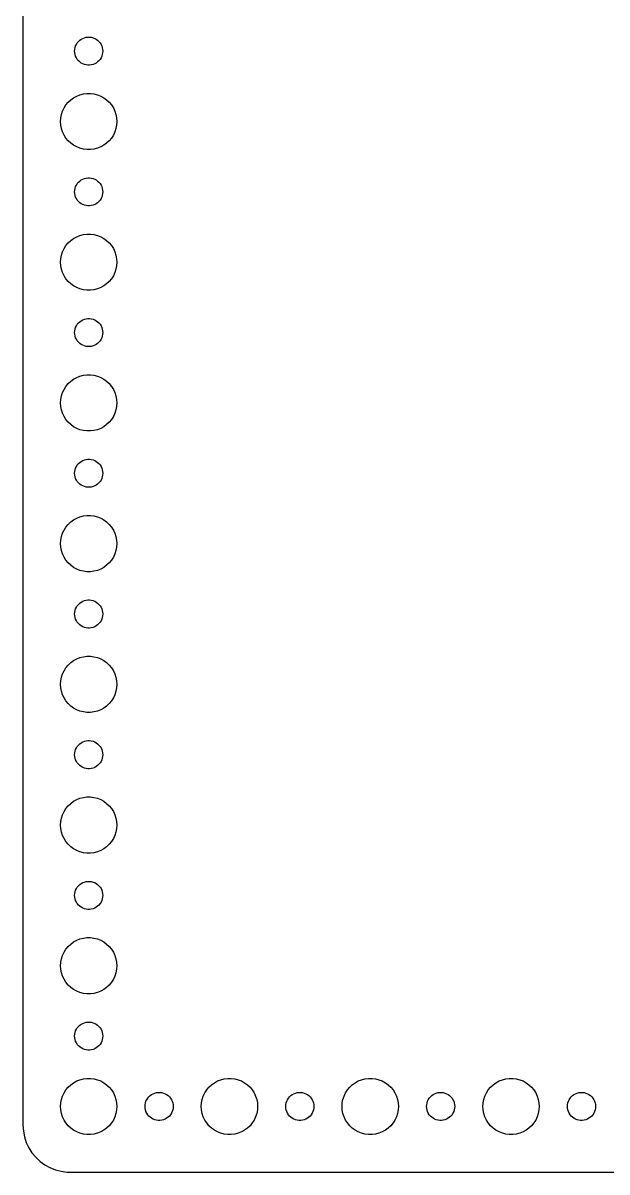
# Model space of a CAD drawing. Header units: metres. Extents: x -127 to 127, y -127 to 127.
# Drawn here: x -127 to -64.8, y -127 to -4.5 of the extents above; entities that cross this region are included whole.
import ezdxf

# ---------------------------------------------------------------- set-up
doc = ezdxf.new("R2010")
doc.units = ezdxf.units.M

msp = doc.modelspace()

# ---------------------------------------------------------------- linework, layer by layer
for p, q in [((-127, 122), (-127, -122)), ((-120.639, -6.14275), (-120.464, -6.07341)), ((-120.464, -6.07341), (-120.281, -6.02657)), ((-120.281, -6.02657), (-120.094, -6.00294)), ((-120.094, -6.00294), (-119.906, -6.00294)), ((-119.906, -6.00294), (-119.719, -6.02657)), ((-119.719, -6.02657), (-119.536, -6.07341)), ((-119.536, -6.07341), (-119.361, -6.14275)), ((-121.5, -7.5), (-121.488, -7.312)), ((-121.488, -7.312), (-121.453, -7.12695)), ((-121.453, -7.12695), (-121.395, -6.9478)), ((-121.395, -6.9478), (-121.314, -6.77736)), ((-121.314, -6.77736), (-121.214, -6.61832)), ((-121.214, -6.61832), (-121.093, -6.47318)), ((-121.093, -6.47318), (-120.956, -6.34422)), ((-120.956, -6.34422), (-120.804, -6.23351)), ((-120.804, -6.23351), (-120.639, -6.14275)), ((-119.361, -6.14275), (-119.196, -6.23351)), ((-119.196, -6.23351), (-119.044, -6.34422)), ((-119.044, -6.34422), (-118.907, -6.47318)), ((-118.907, -6.47318), (-118.786, -6.61832)), ((-118.786, -6.61832), (-118.686, -6.77736)), ((-118.686, -6.77736), (-118.605, -6.9478)), ((-118.605, -6.9478), (-118.547, -7.12695)), ((-118.547, -7.12695), (-118.512, -7.312)), ((-118.512, -7.312), (-118.5, -7.5)), ((-121.488, -7.68799), (-121.5, -7.5)), ((-121.453, -7.87303), (-121.488, -7.68799)), ((-121.395, -8.05219), (-121.453, -7.87303)), ((-121.314, -8.22263), (-121.395, -8.05219)), ((-121.214, -8.38167), (-121.314, -8.22263)), ((-121.093, -8.52681), (-121.214, -8.38167)), ((-120.956, -8.65576), (-121.093, -8.52681)), ((-118.907, -8.52681), (-119.044, -8.65576)), ((-118.786, -8.38167), (-118.907, -8.52681)), ((-118.686, -8.22263), (-118.786, -8.38167)), ((-118.605, -8.05219), (-118.686, -8.22263)), ((-118.547, -7.87303), (-118.605, -8.05219)), ((-118.512, -7.68799), (-118.547, -7.87303)), ((-118.5, -7.5), (-118.512, -7.68799)), ((-120.804, -8.76648), (-120.956, -8.65576)), ((-120.639, -8.85724), (-120.804, -8.76648)), ((-120.464, -8.92657), (-120.639, -8.85724)), ((-120.281, -8.97342), (-120.464, -8.92657)), ((-120.094, -8.99704), (-120.281, -8.97342)), ((-119.906, -8.99704), (-120.094, -8.99704)), ((-119.719, -8.97342), (-119.906, -8.99704)), ((-119.536, -8.92657), (-119.719, -8.97342)), ((-119.361, -8.85724), (-119.536, -8.92657)), ((-119.196, -8.76648), (-119.361, -8.85724)), ((-119.044, -8.65576), (-119.196, -8.76648)), ((-121.277, -12.2855), (-120.927, -12.1468)), ((-120.927, -12.1468), (-120.562, -12.0531)), ((-120.562, -12.0531), (-120.188, -12.0059)), ((-120.188, -12.0059), (-119.812, -12.0059)), ((-119.812, -12.0059), (-119.438, -12.0531)), ((-119.438, -12.0531), (-119.073, -12.1468)), ((-119.073, -12.1468), (-118.723, -12.2855)), ((-122.629, -13.5547), (-122.427, -13.2366)), ((-122.427, -13.2366), (-122.187, -12.9464)), ((-122.187, -12.9464), (-121.912, -12.6884)), ((-121.912, -12.6884), (-121.607, -12.467)), ((-121.607, -12.467), (-121.277, -12.2855)), ((-118.723, -12.2855), (-118.393, -12.467)), ((-118.393, -12.467), (-118.088, -12.6884)), ((-118.088, -12.6884), (-117.813, -12.9464)), ((-117.813, -12.9464), (-117.573, -13.2366)), ((-117.573, -13.2366), (-117.371, -13.5547)), ((-123, -15), (-122.976, -14.624)), ((-122.976, -14.624), (-122.906, -14.2539)), ((-122.906, -14.2539), (-122.789, -13.8956)), ((-122.789, -13.8956), (-122.629, -13.5547)), ((-117.371, -13.5547), (-117.211, -13.8956)), ((-117.211, -13.8956), (-117.094, -14.2539)), ((-117.094, -14.2539), (-117.024, -14.624)), ((-117.024, -14.624), (-117, -15)), ((-122.976, -15.376), (-123, -15)), ((-122.906, -15.7461), (-122.976, -15.376)), ((-122.789, -16.1044), (-122.906, -15.7461)), ((-117.094, -15.7461), (-117.211, -16.1044)), ((-117.024, -15.376), (-117.094, -15.7461)), ((-117, -15), (-117.024, -15.376)), ((-122.629, -16.4453), (-122.789, -16.1044)), ((-122.427, -16.7634), (-122.629, -16.4453)), ((-122.187, -17.0536), (-122.427, -16.7634)), ((-121.912, -17.3115), (-122.187, -17.0536)), ((-117.813, -17.0536), (-118.088, -17.3115)), ((-117.573, -16.7634), (-117.813, -17.0536)), ((-117.371, -16.4453), (-117.573, -16.7634)), ((-117.211, -16.1044), (-117.371, -16.4453)), ((-121.607, -17.533), (-121.912, -17.3115)), ((-121.277, -17.7145), (-121.607, -17.533)), ((-120.927, -17.8532), (-121.277, -17.7145)), ((-120.562, -17.9469), (-120.927, -17.8532)), ((-120.188, -17.9941), (-120.562, -17.9469)), ((-119.812, -17.9941), (-120.188, -17.9941)), ((-119.438, -17.9469), (-119.812, -17.9941)), ((-119.073, -17.8532), (-119.438, -17.9469)), ((-118.723, -17.7145), (-119.073, -17.8532)), ((-118.393, -17.533), (-118.723, -17.7145)), ((-118.088, -17.3115), (-118.393, -17.533)), ((-121.453, -22.127), (-121.395, -21.9478)), ((-121.395, -21.9478), (-121.314, -21.7774)), ((-121.314, -21.7774), (-121.214, -21.6183)), ((-121.214, -21.6183), (-121.093, -21.4732)), ((-121.093, -21.4732), (-120.956, -21.3442)), ((-120.956, -21.3442), (-120.804, -21.2335)), ((-120.804, -21.2335), (-120.639, -21.1427)), ((-120.639, -21.1427), (-120.464, -21.0734)), ((-120.464, -21.0734), (-120.281, -21.0266)), ((-120.281, -21.0266), (-120.094, -21.003)), ((-120.094, -21.003), (-119.906, -21.003)), ((-119.906, -21.003), (-119.719, -21.0266)), ((-119.719, -21.0266), (-119.536, -21.0734)), ((-119.536, -21.0734), (-119.361, -21.1427)), ((-119.361, -21.1427), (-119.196, -21.2335)), ((-119.196, -21.2335), (-119.044, -21.3442)), ((-119.044, -21.3442), (-118.907, -21.4732)), ((-118.907, -21.4732), (-118.786, -21.6183)), ((-118.786, -21.6183), (-118.686, -21.7774)), ((-118.686, -21.7774), (-118.605, -21.9478)), ((-118.605, -21.9478), (-118.547, -22.127)), ((-121.5, -22.5), (-121.488, -22.312)), ((-121.488, -22.688), (-121.5, -22.5)), ((-121.488, -22.312), (-121.453, -22.127)), ((-121.453, -22.873), (-121.488, -22.688)), ((-121.395, -23.0522), (-121.453, -22.873)), ((-121.314, -23.2226), (-121.395, -23.0522)), ((-121.214, -23.3817), (-121.314, -23.2226)), ((-118.686, -23.2226), (-118.786, -23.3817)), ((-118.605, -23.0522), (-118.686, -23.2226)), ((-118.547, -22.873), (-118.605, -23.0522)), ((-118.547, -22.127), (-118.512, -22.312)), ((-118.512, -22.688), (-118.547, -22.873)), ((-118.512, -22.312), (-118.5, -22.5)), ((-118.5, -22.5), (-118.512, -22.688)), ((-121.093, -23.5268), (-121.214, -23.3817)), ((-120.956, -23.6558), (-121.093, -23.5268)), ((-120.804, -23.7665), (-120.956, -23.6558)), ((-120.639, -23.8572), (-120.804, -23.7665)), ((-120.464, -23.9266), (-120.639, -23.8572)), ((-120.281, -23.9734), (-120.464, -23.9266)), ((-120.094, -23.997), (-120.281, -23.9734)), ((-119.906, -23.997), (-120.094, -23.997)), ((-119.719, -23.9734), (-119.906, -23.997)), ((-119.536, -23.9266), (-119.719, -23.9734)), ((-119.361, -23.8572), (-119.536, -23.9266)), ((-119.196, -23.7665), (-119.361, -23.8572)), ((-119.044, -23.6558), (-119.196, -23.7665)), ((-118.907, -23.5268), (-119.044, -23.6558)), ((-118.786, -23.3817), (-118.907, -23.5268)), ((-122.427, -28.2366), (-122.187, -27.9464)), ((-122.187, -27.9464), (-121.912, -27.6884)), ((-121.912, -27.6884), (-121.607, -27.467)), ((-121.607, -27.467), (-121.277, -27.2855)), ((-121.277, -27.2855), (-120.927, -27.1468)), ((-120.927, -27.1468), (-120.562, -27.0531)), ((-120.562, -27.0531), (-120.188, -27.0059)), ((-120.188, -27.0059), (-119.812, -27.0059)), ((-119.812, -27.0059), (-119.438, -27.0531)), ((-119.438, -27.0531), (-119.073, -27.1468)), ((-119.073, -27.1468), (-118.723, -27.2855)), ((-118.723, -27.2855), (-118.393, -27.467)), ((-118.393, -27.467), (-118.088, -27.6884)), ((-118.088, -27.6884), (-117.813, -27.9464)), ((-117.813, -27.9464), (-117.573, -28.2366)), ((-122.976, -29.624), (-122.906, -29.2539)), ((-122.906, -29.2539), (-122.789, -28.8956)), ((-122.789, -28.8956), (-122.629, -28.5547)), ((-122.629, -28.5547), (-122.427, -28.2366)), ((-117.573, -28.2366), (-117.371, -28.5547)), ((-117.371, -28.5547), (-117.211, -28.8956)), ((-117.211, -28.8956), (-117.094, -29.2539)), ((-117.094, -29.2539), (-117.024, -29.624)), ((-123, -30), (-122.976, -29.624)), ((-122.976, -30.376), (-123, -30)), ((-122.906, -30.7461), (-122.976, -30.376)), ((-117.024, -30.376), (-117.094, -30.7461)), ((-117.024, -29.624), (-117, -30)), ((-117, -30), (-117.024, -30.376)), ((-122.789, -31.1044), (-122.906, -30.7461)), ((-122.629, -31.4453), (-122.789, -31.1044)), ((-122.427, -31.7634), (-122.629, -31.4453)), ((-122.187, -32.0536), (-122.427, -31.7634)), ((-117.573, -31.7634), (-117.813, -32.0536)), ((-117.371, -31.4453), (-117.573, -31.7634)), ((-117.211, -31.1044), (-117.371, -31.4453)), ((-117.094, -30.7461), (-117.211, -31.1044)), ((-121.912, -32.3115), (-122.187, -32.0536)), ((-121.607, -32.533), (-121.912, -32.3115)), ((-121.277, -32.7145), (-121.607, -32.533)), ((-120.927, -32.8532), (-121.277, -32.7145)), ((-120.562, -32.9469), (-120.927, -32.8532)), ((-120.188, -32.9941), (-120.562, -32.9469)), ((-119.812, -32.9941), (-120.188, -32.9941)), ((-119.438, -32.9469), (-119.812, -32.9941)), ((-119.073, -32.8532), (-119.438, -32.9469)), ((-118.723, -32.7145), (-119.073, -32.8532)), ((-118.393, -32.533), (-118.723, -32.7145)), ((-118.088, -32.3115), (-118.393, -32.533)), ((-117.813, -32.0536), (-118.088, -32.3115)), ((-121.314, -36.7774), (-121.214, -36.6183)), ((-121.214, -36.6183), (-121.093, -36.4732)), ((-121.093, -36.4732), (-120.956, -36.3442)), ((-120.956, -36.3442), (-120.804, -36.2335)), ((-120.804, -36.2335), (-120.639, -36.1428)), ((-120.639, -36.1428), (-120.464, -36.0734)), ((-120.464, -36.0734), (-120.281, -36.0266)), ((-120.281, -36.0266), (-120.094, -36.003)), ((-120.094, -36.003), (-119.906, -36.003)), ((-119.906, -36.003), (-119.719, -36.0266)), ((-119.719, -36.0266), (-119.536, -36.0734)), ((-119.536, -36.0734), (-119.361, -36.1428)), ((-119.361, -36.1428), (-119.196, -36.2335)), ((-119.196, -36.2335), (-119.044, -36.3442)), ((-119.044, -36.3442), (-118.907, -36.4732)), ((-118.907, -36.4732), (-118.786, -36.6183)), ((-118.786, -36.6183), (-118.686, -36.7774)), ((-121.5, -37.5), (-121.488, -37.312)), ((-121.488, -37.688), (-121.5, -37.5)), ((-121.488, -37.312), (-121.453, -37.127)), ((-121.453, -37.873), (-121.488, -37.688)), ((-121.453, -37.127), (-121.395, -36.9478)), ((-121.395, -38.0522), (-121.453, -37.873)), ((-121.395, -36.9478), (-121.314, -36.7774)), ((-118.686, -36.7774), (-118.605, -36.9478)), ((-118.605, -36.9478), (-118.547, -37.127)), ((-118.547, -37.873), (-118.605, -38.0522)), ((-118.547, -37.127), (-118.512, -37.312)), ((-118.512, -37.688), (-118.547, -37.873)), ((-118.512, -37.312), (-118.5, -37.5)), ((-118.5, -37.5), (-118.512, -37.688)), ((-121.314, -38.2226), (-121.395, -38.0522)), ((-121.214, -38.3817), (-121.314, -38.2226)), ((-121.093, -38.5268), (-121.214, -38.3817)), ((-120.956, -38.6558), (-121.093, -38.5268)), ((-120.804, -38.7665), (-120.956, -38.6558)), ((-120.639, -38.8572), (-120.804, -38.7665)), ((-120.464, -38.9266), (-120.639, -38.8572)), ((-120.281, -38.9734), (-120.464, -38.9266)), ((-120.094, -38.997), (-120.281, -38.9734)), ((-119.906, -38.997), (-120.094, -38.997)), ((-119.719, -38.9734), (-119.906, -38.997)), ((-119.536, -38.9266), (-119.719, -38.9734)), ((-119.361, -38.8572), (-119.536, -38.9266)), ((-119.196, -38.7665), (-119.361, -38.8572)), ((-119.044, -38.6558), (-119.196, -38.7665)), ((-118.907, -38.5268), (-119.044, -38.6558)), ((-118.786, -38.3817), (-118.907, -38.5268)), ((-118.686, -38.2226), (-118.786, -38.3817)), ((-118.605, -38.0522), (-118.686, -38.2226)), ((-122.187, -42.9464), (-121.912, -42.6885)), ((-121.912, -42.6885), (-121.607, -42.467)), ((-121.607, -42.467), (-121.277, -42.2855)), ((-121.277, -42.2855), (-120.927, -42.1468)), ((-120.927, -42.1468), (-120.562, -42.0531)), ((-120.562, -42.0531), (-120.188, -42.0059)), ((-120.188, -42.0059), (-119.812, -42.0059)), ((-119.812, -42.0059), (-119.438, -42.0531)), ((-119.438, -42.0531), (-119.073, -42.1468)), ((-119.073, -42.1468), (-118.723, -42.2855)), ((-118.723, -42.2855), (-118.393, -42.467)), ((-118.393, -42.467), (-118.088, -42.6885)), ((-118.088, -42.6885), (-117.813, -42.9464)), ((-122.906, -44.2539), (-122.789, -43.8956)), ((-122.789, -43.8956), (-122.629, -43.5547)), ((-122.629, -43.5547), (-122.427, -43.2366)), ((-122.427, -43.2366), (-122.187, -42.9464)), ((-117.813, -42.9464), (-117.573, -43.2366)), ((-117.573, -43.2366), (-117.371, -43.5547)), ((-117.371, -43.5547), (-117.211, -43.8956)), ((-117.211, -43.8956), (-117.094, -44.2539)), ((-123, -45), (-122.976, -44.624)), ((-122.976, -45.376), (-123, -45)), ((-122.976, -44.624), (-122.906, -44.2539)), ((-117.094, -44.2539), (-117.024, -44.624)), ((-117.024, -44.624), (-117, -45)), ((-117, -45), (-117.024, -45.376)), ((-122.906, -45.7461), (-122.976, -45.376)), ((-122.789, -46.1044), (-122.906, -45.7461)), ((-122.629, -46.4453), (-122.789, -46.1044)), ((-122.427, -46.7634), (-122.629, -46.4453)), ((-117.371, -46.4453), (-117.573, -46.7634)), ((-117.211, -46.1044), (-117.371, -46.4453)), ((-117.094, -45.7461), (-117.211, -46.1044)), ((-117.024, -45.376), (-117.094, -45.7461)), ((-122.187, -47.0536), (-122.427, -46.7634)), ((-121.912, -47.3115), (-122.187, -47.0536)), ((-121.607, -47.533), (-121.912, -47.3115)), ((-121.277, -47.7145), (-121.607, -47.533)), ((-120.927, -47.8532), (-121.277, -47.7145)), ((-118.723, -47.7145), (-119.073, -47.8532)), ((-118.393, -47.533), (-118.723, -47.7145)), ((-118.088, -47.3115), (-118.393, -47.533)), ((-117.813, -47.0536), (-118.088, -47.3115)), ((-117.573, -46.7634), (-117.813, -47.0536)), ((-120.562, -47.9469), (-120.927, -47.8532)), ((-120.188, -47.9941), (-120.562, -47.9469)), ((-119.812, -47.9941), (-120.188, -47.9941)), ((-119.438, -47.9469), (-119.812, -47.9941)), ((-119.073, -47.8532), (-119.438, -47.9469)), ((-121.093, -51.4732), (-120.956, -51.3442)), ((-120.956, -51.3442), (-120.804, -51.2335)), ((-120.804, -51.2335), (-120.639, -51.1428)), ((-120.639, -51.1428), (-120.464, -51.0734)), ((-120.464, -51.0734), (-120.281, -51.0266)), ((-120.281, -51.0266), (-120.094, -51.003)), ((-120.094, -51.003), (-119.906, -51.003)), ((-119.906, -51.003), (-119.719, -51.0266)), ((-119.719, -51.0266), (-119.536, -51.0734)), ((-119.536, -51.0734), (-119.361, -51.1428)), ((-119.361, -51.1428), (-119.196, -51.2335)), ((-119.196, -51.2335), (-119.044, -51.3442)), ((-119.044, -51.3442), (-118.907, -51.4732)), ((-121.5, -52.5), (-121.488, -52.312)), ((-121.488, -52.688), (-121.5, -52.5)), ((-121.488, -52.312), (-121.453, -52.127)), ((-121.453, -52.127), (-121.395, -51.9478)), ((-121.395, -51.9478), (-121.314, -51.7774)), ((-121.314, -51.7774), (-121.214, -51.6183)), ((-121.214, -51.6183), (-121.093, -51.4732)), ((-118.907, -51.4732), (-118.786, -51.6183)), ((-118.786, -51.6183), (-118.686, -51.7774)), ((-118.686, -51.7774), (-118.605, -51.9478)), ((-118.605, -51.9478), (-118.547, -52.127)), ((-118.547, -52.127), (-118.512, -52.312)), ((-118.512, -52.312), (-118.5, -52.5)), ((-118.5, -52.5), (-118.512, -52.688)), ((-121.453, -52.873), (-121.488, -52.688)), ((-121.395, -53.0522), (-121.453, -52.873)), ((-121.314, -53.2226), (-121.395, -53.0522)), ((-121.214, -53.3817), (-121.314, -53.2226)), ((-121.093, -53.5268), (-121.214, -53.3817)), ((-120.956, -53.6558), (-121.093, -53.5268)), ((-120.804, -53.7665), (-120.956, -53.6558)), ((-120.639, -53.8572), (-120.804, -53.7665)), ((-120.464, -53.9266), (-120.639, -53.8572)), ((-119.361, -53.8572), (-119.536, -53.9266)), ((-119.196, -53.7665), (-119.361, -53.8572)), ((-119.044, -53.6558), (-119.196, -53.7665)), ((-118.907, -53.5268), (-119.044, -53.6558)), ((-118.786, -53.3817), (-118.907, -53.5268)), ((-118.686, -53.2226), (-118.786, -53.3817)), ((-118.605, -53.0522), (-118.686, -53.2226)), ((-118.547, -52.873), (-118.605, -53.0522)), ((-118.512, -52.688), (-118.547, -52.873)), ((-120.281, -53.9734), (-120.464, -53.9266)), ((-120.094, -53.997), (-120.281, -53.9734)), ((-119.906, -53.997), (-120.094, -53.997)), ((-119.719, -53.9734), (-119.906, -53.997)), ((-119.536, -53.9266), (-119.719, -53.9734)), ((-121.912, -57.6885), (-121.607, -57.467)), ((-121.607, -57.467), (-121.277, -57.2855)), ((-121.277, -57.2855), (-120.927, -57.1468)), ((-120.927, -57.1468), (-120.562, -57.0531)), ((-120.562, -57.0531), (-120.188, -57.0059)), ((-120.188, -57.0059), (-119.812, -57.0059)), ((-119.812, -57.0059), (-119.438, -57.0531)), ((-119.438, -57.0531), (-119.073, -57.1468)), ((-119.073, -57.1468), (-118.723, -57.2855)), ((-118.723, -57.2855), (-118.393, -57.467)), ((-118.393, -57.467), (-118.088, -57.6885)), ((-122.789, -58.8956), (-122.629, -58.5547)), ((-122.629, -58.5547), (-122.427, -58.2366)), ((-122.427, -58.2366), (-122.187, -57.9464)), ((-122.187, -57.9464), (-121.912, -57.6885)), ((-118.088, -57.6885), (-117.813, -57.9464)), ((-117.813, -57.9464), (-117.573, -58.2366)), ((-117.573, -58.2366), (-117.371, -58.5547)), ((-117.371, -58.5547), (-117.211, -58.8956)), ((-123, -60), (-122.976, -59.624)), ((-122.976, -60.376), (-123, -60)), ((-122.976, -59.624), (-122.906, -59.2539)), ((-122.906, -59.2539), (-122.789, -58.8956)), ((-117.211, -58.8956), (-117.094, -59.2539)), ((-117.094, -59.2539), (-117.024, -59.624)), ((-117.024, -59.624), (-117, -60)), ((-117, -60), (-117.024, -60.376)), ((-122.906, -60.7461), (-122.976, -60.376)), ((-122.789, -61.1044), (-122.906, -60.7461)), ((-122.629, -61.4453), (-122.789, -61.1044)), ((-117.211, -61.1044), (-117.371, -61.4453)), ((-117.094, -60.7461), (-117.211, -61.1044)), ((-117.024, -60.376), (-117.094, -60.7461)), ((-122.427, -61.7634), (-122.629, -61.4453)), ((-122.187, -62.0536), (-122.427, -61.7634)), ((-121.912, -62.3115), (-122.187, -62.0536)), ((-121.607, -62.533), (-121.912, -62.3115)), ((-118.088, -62.3115), (-118.393, -62.533)), ((-117.813, -62.0536), (-118.088, -62.3115)), ((-117.573, -61.7634), (-117.813, -62.0536)), ((-117.371, -61.4453), (-117.573, -61.7634)), ((-121.277, -62.7145), (-121.607, -62.533)), ((-120.927, -62.8532), (-121.277, -62.7145)), ((-120.562, -62.9469), (-120.927, -62.8532)), ((-120.188, -62.9941), (-120.562, -62.9469)), ((-119.812, -62.9941), (-120.188, -62.9941)), ((-119.438, -62.9469), (-119.812, -62.9941)), ((-119.073, -62.8532), (-119.438, -62.9469)), ((-118.723, -62.7145), (-119.073, -62.8532)), ((-118.393, -62.533), (-118.723, -62.7145)), ((-120.804, -66.2335), (-120.639, -66.1428)), ((-120.639, -66.1428), (-120.464, -66.0734)), ((-120.464, -66.0734), (-120.281, -66.0266)), ((-120.281, -66.0266), (-120.094, -66.003)), ((-120.094, -66.003), (-119.906, -66.003)), ((-119.906, -66.003), (-119.719, -66.0266)), ((-119.719, -66.0266), (-119.536, -66.0734)), ((-119.536, -66.0734), (-119.361, -66.1428)), ((-119.361, -66.1428), (-119.196, -66.2335)), ((-121.5, -67.5), (-121.488, -67.312)), ((-121.488, -67.312), (-121.453, -67.127)), ((-121.453, -67.127), (-121.395, -66.9478)), ((-121.395, -66.9478), (-121.314, -66.7774)), ((-121.314, -66.7774), (-121.214, -66.6183)), ((-121.214, -66.6183), (-121.093, -66.4732)), ((-121.093, -66.4732), (-120.956, -66.3442)), ((-120.956, -66.3442), (-120.804, -66.2335)), ((-119.196, -66.2335), (-119.044, -66.3442)), ((-119.044, -66.3442), (-118.907, -66.4732)), ((-118.907, -66.4732), (-118.786, -66.6183)), ((-118.786, -66.6183), (-118.686, -66.7774)), ((-118.686, -66.7774), (-118.605, -66.9478)), ((-118.605, -66.9478), (-118.547, -67.127)), ((-118.547, -67.127), (-118.512, -67.312)), ((-118.512, -67.312), (-118.5, -67.5)), ((-121.488, -67.688), (-121.5, -67.5)), ((-121.453, -67.873), (-121.488, -67.688)), ((-121.395, -68.0522), (-121.453, -67.873)), ((-121.314, -68.2226), (-121.395, -68.0522)), ((-121.214, -68.3817), (-121.314, -68.2226)), ((-121.093, -68.5268), (-121.214, -68.3817)), ((-120.956, -68.6558), (-121.093, -68.5268)), ((-118.907, -68.5268), (-119.044, -68.6558)), ((-118.786, -68.3817), (-118.907, -68.5268)), ((-118.686, -68.2226), (-118.786, -68.3817)), ((-118.605, -68.0522), (-118.686, -68.2226)), ((-118.547, -67.873), (-118.605, -68.0522)), ((-118.512, -67.688), (-118.547, -67.873)), ((-118.5, -67.5), (-118.512, -67.688)), ((-120.804, -68.7665), (-120.956, -68.6558)), ((-120.639, -68.8572), (-120.804, -68.7665)), ((-120.464, -68.9266), (-120.639, -68.8572)), ((-120.281, -68.9734), (-120.464, -68.9266)), ((-120.094, -68.997), (-120.281, -68.9734)), ((-119.906, -68.997), (-120.094, -68.997)), ((-119.719, -68.9734), (-119.906, -68.997)), ((-119.536, -68.9266), (-119.719, -68.9734)), ((-119.361, -68.8572), (-119.536, -68.9266)), ((-119.196, -68.7665), (-119.361, -68.8572)), ((-119.044, -68.6558), (-119.196, -68.7665)), ((-121.277, -72.2855), (-120.927, -72.1468)), ((-120.927, -72.1468), (-120.562, -72.0531)), ((-120.562, -72.0531), (-120.188, -72.0059)), ((-120.188, -72.0059), (-119.812, -72.0059)), ((-119.812, -72.0059), (-119.438, -72.0531)), ((-119.438, -72.0531), (-119.073, -72.1468)), ((-119.073, -72.1468), (-118.723, -72.2855)), ((-122.629, -73.5547), (-122.427, -73.2366)), ((-122.427, -73.2366), (-122.187, -72.9464)), ((-122.187, -72.9464), (-121.912, -72.6885)), ((-121.912, -72.6885), (-121.607, -72.467)), ((-121.607, -72.467), (-121.277, -72.2855)), ((-118.723, -72.2855), (-118.393, -72.467)), ((-118.393, -72.467), (-118.088, -72.6885)), ((-118.088, -72.6885), (-117.813, -72.9464)), ((-117.813, -72.9464), (-117.573, -73.2366)), ((-117.573, -73.2366), (-117.371, -73.5547)), ((-123, -75), (-122.976, -74.624)), ((-122.976, -74.624), (-122.906, -74.2539)), ((-122.906, -74.2539), (-122.789, -73.8956)), ((-122.789, -73.8956), (-122.629, -73.5547)), ((-117.371, -73.5547), (-117.211, -73.8956)), ((-117.211, -73.8956), (-117.094, -74.2539)), ((-117.094, -74.2539), (-117.024, -74.624)), ((-117.024, -74.624), (-117, -75)), ((-122.976, -75.376), (-123, -75)), ((-122.906, -75.7461), (-122.976, -75.376)), ((-122.789, -76.1044), (-122.906, -75.7461)), ((-117.094, -75.7461), (-117.211, -76.1044)), ((-117.024, -75.376), (-117.094, -75.7461)), ((-117, -75), (-117.024, -75.376)), ((-122.629, -76.4453), (-122.789, -76.1044)), ((-122.427, -76.7634), (-122.629, -76.4453)), ((-122.187, -77.0536), (-122.427, -76.7634)), ((-121.912, -77.3115), (-122.187, -77.0536)), ((-117.813, -77.0536), (-118.088, -77.3115)), ((-117.573, -76.7634), (-117.813, -77.0536)), ((-117.371, -76.4453), (-117.573, -76.7634)), ((-117.211, -76.1044), (-117.371, -76.4453)), ((-121.607, -77.533), (-121.912, -77.3115)), ((-121.277, -77.7145), (-121.607, -77.533)), ((-120.927, -77.8532), (-121.277, -77.7145)), ((-120.562, -77.9469), (-120.927, -77.8532)), ((-120.188, -77.9941), (-120.562, -77.9469)), ((-119.812, -77.9941), (-120.188, -77.9941)), ((-119.438, -77.9469), (-119.812, -77.9941)), ((-119.073, -77.8532), (-119.438, -77.9469)), ((-118.723, -77.7145), (-119.073, -77.8532)), ((-118.393, -77.533), (-118.723, -77.7145)), ((-118.088, -77.3115), (-118.393, -77.533)), ((-121.453, -82.127), (-121.395, -81.9478)), ((-121.395, -81.9478), (-121.314, -81.7774)), ((-121.314, -81.7774), (-121.214, -81.6183)), ((-121.214, -81.6183), (-121.093, -81.4732)), ((-121.093, -81.4732), (-120.956, -81.3442)), ((-120.956, -81.3442), (-120.804, -81.2335)), ((-120.804, -81.2335), (-120.639, -81.1428)), ((-120.639, -81.1428), (-120.464, -81.0734)), ((-120.464, -81.0734), (-120.281, -81.0266)), ((-120.281, -81.0266), (-120.094, -81.003)), ((-120.094, -81.003), (-119.906, -81.003)), ((-119.906, -81.003), (-119.719, -81.0266)), ((-119.719, -81.0266), (-119.536, -81.0734)), ((-119.536, -81.0734), (-119.361, -81.1428)), ((-119.361, -81.1428), (-119.196, -81.2335)), ((-119.196, -81.2335), (-119.044, -81.3442)), ((-119.044, -81.3442), (-118.907, -81.4732)), ((-118.907, -81.4732), (-118.786, -81.6183)), ((-118.786, -81.6183), (-118.686, -81.7774)), ((-118.686, -81.7774), (-118.605, -81.9478)), ((-118.605, -81.9478), (-118.547, -82.127)), ((-121.5, -82.5), (-121.488, -82.312)), ((-121.488, -82.688), (-121.5, -82.5)), ((-121.488, -82.312), (-121.453, -82.127)), ((-121.453, -82.873), (-121.488, -82.688)), ((-121.395, -83.0522), (-121.453, -82.873)), ((-121.314, -83.2226), (-121.395, -83.0522)), ((-121.214, -83.3817), (-121.314, -83.2226)), ((-118.686, -83.2226), (-118.786, -83.3817)), ((-118.605, -83.0522), (-118.686, -83.2226)), ((-118.547, -82.873), (-118.605, -83.0522)), ((-118.547, -82.127), (-118.512, -82.312)), ((-118.512, -82.688), (-118.547, -82.873)), ((-118.512, -82.312), (-118.5, -82.5)), ((-118.5, -82.5), (-118.512, -82.688)), ((-121.093, -83.5268), (-121.214, -83.3817)), ((-120.956, -83.6558), (-121.093, -83.5268)), ((-120.804, -83.7665), (-120.956, -83.6558)), ((-120.639, -83.8572), (-120.804, -83.7665)), ((-120.464, -83.9266), (-120.639, -83.8572)), ((-120.281, -83.9734), (-120.464, -83.9266)), ((-120.094, -83.997), (-120.281, -83.9734)), ((-119.906, -83.997), (-120.094, -83.997)), ((-119.719, -83.9734), (-119.906, -83.997)), ((-119.536, -83.9266), (-119.719, -83.9734)), ((-119.361, -83.8572), (-119.536, -83.9266)), ((-119.196, -83.7665), (-119.361, -83.8572)), ((-119.044, -83.6558), (-119.196, -83.7665)), ((-118.907, -83.5268), (-119.044, -83.6558)), ((-118.786, -83.3817), (-118.907, -83.5268)), ((-122.427, -88.2366), (-122.187, -87.9464)), ((-122.187, -87.9464), (-121.912, -87.6885)), ((-121.912, -87.6885), (-121.607, -87.467)), ((-121.607, -87.467), (-121.277, -87.2855)), ((-121.277, -87.2855), (-120.927, -87.1468)), ((-120.927, -87.1468), (-120.562, -87.0531)), ((-120.562, -87.0531), (-120.188, -87.0059)), ((-120.188, -87.0059), (-119.812, -87.0059)), ((-119.812, -87.0059), (-119.438, -87.0531)), ((-119.438, -87.0531), (-119.073, -87.1468)), ((-119.073, -87.1468), (-118.723, -87.2855)), ((-118.723, -87.2855), (-118.393, -87.467)), ((-118.393, -87.467), (-118.088, -87.6885)), ((-118.088, -87.6885), (-117.813, -87.9464)), ((-117.813, -87.9464), (-117.573, -88.2366)), ((-122.976, -89.624), (-122.906, -89.2539)), ((-122.906, -89.2539), (-122.789, -88.8956)), ((-122.789, -88.8956), (-122.629, -88.5547)), ((-122.629, -88.5547), (-122.427, -88.2366)), ((-117.573, -88.2366), (-117.371, -88.5547)), ((-117.371, -88.5547), (-117.211, -88.8956)), ((-117.211, -88.8956), (-117.094, -89.2539)), ((-117.094, -89.2539), (-117.024, -89.624)), ((-123, -90), (-122.976, -89.624)), ((-122.976, -90.376), (-123, -90)), ((-122.906, -90.7461), (-122.976, -90.376)), ((-117.024, -90.376), (-117.094, -90.7461)), ((-117.024, -89.624), (-117, -90)), ((-117, -90), (-117.024, -90.376)), ((-122.789, -91.1044), (-122.906, -90.7461)), ((-122.629, -91.4453), (-122.789, -91.1044)), ((-122.427, -91.7634), (-122.629, -91.4453)), ((-122.187, -92.0536), (-122.427, -91.7634)), ((-117.573, -91.7634), (-117.813, -92.0536)), ((-117.371, -91.4453), (-117.573, -91.7634)), ((-117.211, -91.1044), (-117.371, -91.4453)), ((-117.094, -90.7461), (-117.211, -91.1044)), ((-121.912, -92.3115), (-122.187, -92.0536)), ((-121.607, -92.533), (-121.912, -92.3115)), ((-121.277, -92.7145), (-121.607, -92.533)), ((-120.927, -92.8532), (-121.277, -92.7145)), ((-120.562, -92.9469), (-120.927, -92.8532)), ((-120.188, -92.9941), (-120.562, -92.9469)), ((-119.812, -92.9941), (-120.188, -92.9941)), ((-119.438, -92.9469), (-119.812, -92.9941)), ((-119.073, -92.8532), (-119.438, -92.9469)), ((-118.723, -92.7145), (-119.073, -92.8532)), ((-118.393, -92.533), (-118.723, -92.7145)), ((-118.088, -92.3115), (-118.393, -92.533)), ((-117.813, -92.0536), (-118.088, -92.3115)), ((-121.314, -96.7774), (-121.214, -96.6183)), ((-121.214, -96.6183), (-121.093, -96.4732)), ((-121.093, -96.4732), (-120.956, -96.3442)), ((-120.956, -96.3442), (-120.804, -96.2335)), ((-120.804, -96.2335), (-120.639, -96.1428)), ((-120.639, -96.1428), (-120.464, -96.0734)), ((-120.464, -96.0734), (-120.281, -96.0266)), ((-120.281, -96.0266), (-120.094, -96.003)), ((-120.094, -96.003), (-119.906, -96.003)), ((-119.906, -96.003), (-119.719, -96.0266)), ((-119.719, -96.0266), (-119.536, -96.0734)), ((-119.536, -96.0734), (-119.361, -96.1428)), ((-119.361, -96.1428), (-119.196, -96.2335)), ((-119.196, -96.2335), (-119.044, -96.3442)), ((-119.044, -96.3442), (-118.907, -96.4732)), ((-118.907, -96.4732), (-118.786, -96.6183)), ((-118.786, -96.6183), (-118.686, -96.7774)), ((-121.5, -97.5), (-121.488, -97.312)), ((-121.488, -97.688), (-121.5, -97.5)), ((-121.488, -97.312), (-121.453, -97.127)), ((-121.453, -97.873), (-121.488, -97.688)), ((-121.453, -97.127), (-121.395, -96.9478)), ((-121.395, -98.0522), (-121.453, -97.873)), ((-121.395, -96.9478), (-121.314, -96.7774)), ((-118.686, -96.7774), (-118.605, -96.9478)), ((-118.605, -96.9478), (-118.547, -97.127)), ((-118.547, -97.873), (-118.605, -98.0522)), ((-118.547, -97.127), (-118.512, -97.312)), ((-118.512, -97.688), (-118.547, -97.873)), ((-118.512, -97.312), (-118.5, -97.5)), ((-118.5, -97.5), (-118.512, -97.688)), ((-121.314, -98.2226), (-121.395, -98.0522)), ((-121.214, -98.3817), (-121.314, -98.2226)), ((-121.093, -98.5268), (-121.214, -98.3817)), ((-120.956, -98.6558), (-121.093, -98.5268)), ((-120.804, -98.7665), (-120.956, -98.6558)), ((-120.639, -98.8572), (-120.804, -98.7665)), ((-120.464, -98.9266), (-120.639, -98.8572)), ((-120.281, -98.9734), (-120.464, -98.9266)), ((-120.094, -98.997), (-120.281, -98.9734)), ((-119.906, -98.997), (-120.094, -98.997)), ((-119.719, -98.9734), (-119.906, -98.997)), ((-119.536, -98.9266), (-119.719, -98.9734)), ((-119.361, -98.8572), (-119.536, -98.9266)), ((-119.196, -98.7665), (-119.361, -98.8572)), ((-119.044, -98.6558), (-119.196, -98.7665)), ((-118.907, -98.5268), (-119.044, -98.6558)), ((-118.786, -98.3817), (-118.907, -98.5268)), ((-118.686, -98.2226), (-118.786, -98.3817)), ((-118.605, -98.0522), (-118.686, -98.2226)), ((-122.187, -102.946), (-121.912, -102.688)), ((-121.912, -102.688), (-121.607, -102.467)), ((-121.607, -102.467), (-121.277, -102.286)), ((-121.277, -102.286), (-120.927, -102.147)), ((-120.927, -102.147), (-120.562, -102.053)), ((-120.562, -102.053), (-120.188, -102.006)), ((-120.188, -102.006), (-119.812, -102.006)), ((-119.812, -102.006), (-119.438, -102.053)), ((-119.438, -102.053), (-119.073, -102.147)), ((-119.073, -102.147), (-118.723, -102.286)), ((-118.723, -102.286), (-118.393, -102.467)), ((-118.393, -102.467), (-118.088, -102.688)), ((-118.088, -102.688), (-117.813, -102.946)), ((-122.906, -104.254), (-122.789, -103.896)), ((-122.789, -103.896), (-122.629, -103.555)), ((-122.629, -103.555), (-122.427, -103.237)), ((-122.427, -103.237), (-122.187, -102.946)), ((-117.813, -102.946), (-117.573, -103.237)), ((-117.573, -103.237), (-117.371, -103.555)), ((-117.371, -103.555), (-117.211, -103.896)), ((-117.211, -103.896), (-117.094, -104.254)), ((-123, -105), (-122.976, -104.624)), ((-122.976, -105.376), (-123, -105)), ((-122.976, -104.624), (-122.906, -104.254)), ((-117.094, -104.254), (-117.024, -104.624)), ((-117.024, -104.624), (-117, -105)), ((-117, -105), (-117.024, -105.376)), ((-122.906, -105.746), (-122.976, -105.376)), ((-122.789, -106.104), (-122.906, -105.746)), ((-122.629, -106.445), (-122.789, -106.104)), ((-122.427, -106.763), (-122.629, -106.445)), ((-117.371, -106.445), (-117.573, -106.763)), ((-117.211, -106.104), (-117.371, -106.445)), ((-117.094, -105.746), (-117.211, -106.104)), ((-117.024, -105.376), (-117.094, -105.746)), ((-122.187, -107.054), (-122.427, -106.763)), ((-121.912, -107.312), (-122.187, -107.054)), ((-121.607, -107.533), (-121.912, -107.312)), ((-121.277, -107.714), (-121.607, -107.533)), ((-120.927, -107.853), (-121.277, -107.714)), ((-118.723, -107.714), (-119.073, -107.853)), ((-118.393, -107.533), (-118.723, -107.714)), ((-118.088, -107.312), (-118.393, -107.533)), ((-117.813, -107.054), (-118.088, -107.312)), ((-117.573, -106.763), (-117.813, -107.054)), ((-120.562, -107.947), (-120.927, -107.853)), ((-120.188, -107.994), (-120.562, -107.947)), ((-119.812, -107.994), (-120.188, -107.994)), ((-119.438, -107.947), (-119.812, -107.994)), ((-119.073, -107.853), (-119.438, -107.947)), ((-121.093, -111.473), (-120.956, -111.344)), ((-120.956, -111.344), (-120.804, -111.234)), ((-120.804, -111.234), (-120.639, -111.143)), ((-120.639, -111.143), (-120.464, -111.073)), ((-120.464, -111.073), (-120.281, -111.027)), ((-120.281, -111.027), (-120.094, -111.003)), ((-120.094, -111.003), (-119.906, -111.003)), ((-119.906, -111.003), (-119.719, -111.027)), ((-119.719, -111.027), (-119.536, -111.073)), ((-119.536, -111.073), (-119.361, -111.143)), ((-119.361, -111.143), (-119.196, -111.234)), ((-119.196, -111.234), (-119.044, -111.344)), ((-119.044, -111.344), (-118.907, -111.473)), ((-121.5, -112.5), (-121.488, -112.312)), ((-121.488, -112.688), (-121.5, -112.5)), ((-121.488, -112.312), (-121.453, -112.127)), ((-121.453, -112.873), (-121.488, -112.688)), ((-121.453, -112.127), (-121.395, -111.948)), ((-121.395, -111.948), (-121.314, -111.777)), ((-121.314, -111.777), (-121.214, -111.618)), ((-121.214, -111.618), (-121.093, -111.473)), ((-118.907, -111.473), (-118.786, -111.618)), ((-118.786, -111.618), (-118.686, -111.777)), ((-118.686, -111.777), (-118.605, -111.948)), ((-118.605, -111.948), (-118.547, -112.127)), ((-118.547, -112.127), (-118.512, -112.312)), ((-118.512, -112.688), (-118.547, -112.873)), ((-118.512, -112.312), (-118.5, -112.5)), ((-118.5, -112.5), (-118.512, -112.688)), ((-121.395, -113.052), (-121.453, -112.873)), ((-121.314, -113.223), (-121.395, -113.052)), ((-121.214, -113.382), (-121.314, -113.223)), ((-121.093, -113.527), (-121.214, -113.382)), ((-120.956, -113.656), (-121.093, -113.527)), ((-120.804, -113.766), (-120.956, -113.656)), ((-120.639, -113.857), (-120.804, -113.766)), ((-120.464, -113.927), (-120.639, -113.857)), ((-119.361, -113.857), (-119.536, -113.927)), ((-119.196, -113.766), (-119.361, -113.857)), ((-119.044, -113.656), (-119.196, -113.766)), ((-118.907, -113.527), (-119.044, -113.656)), ((-118.786, -113.382), (-118.907, -113.527)), ((-118.686, -113.223), (-118.786, -113.382)), ((-118.605, -113.052), (-118.686, -113.223)), ((-118.547, -112.873), (-118.605, -113.052)), ((-120.281, -113.973), (-120.464, -113.927)), ((-120.094, -113.997), (-120.281, -113.973)), ((-119.906, -113.997), (-120.094, -113.997)), ((-119.719, -113.973), (-119.906, -113.997)), ((-119.536, -113.927), (-119.719, -113.973)), ((-121.912, -117.688), (-121.607, -117.467)), ((-121.607, -117.467), (-121.277, -117.286)), ((-121.277, -117.286), (-120.927, -117.147)), ((-120.927, -117.147), (-120.562, -117.053)), ((-120.562, -117.053), (-120.188, -117.006)), ((-120.188, -117.006), (-119.812, -117.006)), ((-119.812, -117.006), (-119.438, -117.053)), ((-119.438, -117.053), (-119.073, -117.147)), ((-119.073, -117.147), (-118.723, -117.286)), ((-118.723, -117.286), (-118.393, -117.467)), ((-118.393, -117.467), (-118.088, -117.688)), ((-106.912, -117.688), (-106.607, -117.467)), ((-106.607, -117.467), (-106.277, -117.286)), ((-106.277, -117.286), (-105.927, -117.147)), ((-105.927, -117.147), (-105.562, -117.053)), ((-105.562, -117.053), (-105.188, -117.006)), ((-105.188, -117.006), (-104.812, -117.006)), ((-104.812, -117.006), (-104.438, -117.053)), ((-104.438, -117.053), (-104.073, -117.147)), ((-104.073, -117.147), (-103.723, -117.286)), ((-103.723, -117.286), (-103.393, -117.467)), ((-103.393, -117.467), (-103.088, -117.688)), ((-91.9123, -117.688), (-91.6075, -117.467)), ((-91.6075, -117.467), (-91.2773, -117.286)), ((-91.2773, -117.286), (-90.927, -117.147)), ((-90.927, -117.147), (-90.5621, -117.053)), ((-90.5621, -117.053), (-90.1884, -117.006)), ((-90.1884, -117.006), (-89.8116, -117.006)), ((-89.8116, -117.006), (-89.4379, -117.053)), ((-89.4379, -117.053), (-89.073, -117.147)), ((-89.073, -117.147), (-88.7227, -117.286)), ((-88.7227, -117.286), (-88.3925, -117.467)), ((-88.3925, -117.467), (-88.0877, -117.688)), ((-76.9123, -117.688), (-76.6075, -117.467)), ((-76.6075, -117.467), (-76.2773, -117.286)), ((-76.2773, -117.286), (-75.927, -117.147)), ((-75.927, -117.147), (-75.5621, -117.053)), ((-75.5621, -117.053), (-75.1884, -117.006)), ((-75.1884, -117.006), (-74.8116, -117.006)), ((-74.8116, -117.006), (-74.4379, -117.053)), ((-74.4379, -117.053), (-74.073, -117.147)), ((-74.073, -117.147), (-73.7227, -117.286)), ((-73.7227, -117.286), (-73.3925, -117.467)), ((-73.3925, -117.467), (-73.0877, -117.688)), ((-122.789, -118.896), (-122.629, -118.555)), ((-122.629, -118.555), (-122.427, -118.237)), ((-122.427, -118.237), (-122.187, -117.946)), ((-122.187, -117.946), (-121.912, -117.688)), ((-118.088, -117.688), (-117.813, -117.946)), ((-117.813, -117.946), (-117.573, -118.237)), ((-117.573, -118.237), (-117.371, -118.555)), ((-117.371, -118.555), (-117.211, -118.896)), ((-113.456, -118.844), (-113.304, -118.734)), ((-113.304, -118.734), (-113.139, -118.643)), ((-113.139, -118.643), (-112.964, -118.573)), ((-112.964, -118.573), (-112.781, -118.527)), ((-112.781, -118.527), (-112.594, -118.503)), ((-112.594, -118.503), (-112.406, -118.503)), ((-112.406, -118.503), (-112.219, -118.527)), ((-112.219, -118.527), (-112.036, -118.573)), ((-112.036, -118.573), (-111.861, -118.643)), ((-111.861, -118.643), (-111.696, -118.734)), ((-111.696, -118.734), (-111.544, -118.844)), ((-107.789, -118.896), (-107.629, -118.555)), ((-107.629, -118.555), (-107.427, -118.237)), ((-107.427, -118.237), (-107.187, -117.946)), ((-107.187, -117.946), (-106.912, -117.688)), ((-103.088, -117.688), (-102.813, -117.946)), ((-102.813, -117.946), (-102.573, -118.237)), ((-102.573, -118.237), (-102.371, -118.555)), ((-102.371, -118.555), (-102.211, -118.896)), ((-98.4561, -118.844), (-98.3037, -118.734)), ((-98.3037, -118.734), (-98.1387, -118.643)), ((-98.1387, -118.643), (-97.9635, -118.573)), ((-97.9635, -118.573), (-97.7811, -118.527)), ((-97.7811, -118.527), (-97.5942, -118.503)), ((-97.5942, -118.503), (-97.4058, -118.503)), ((-97.4058, -118.503), (-97.2189, -118.527)), ((-97.2189, -118.527), (-97.0365, -118.573)), ((-97.0365, -118.573), (-96.8613, -118.643)), ((-96.8613, -118.643), (-96.6963, -118.734)), ((-96.6963, -118.734), (-96.5439, -118.844)), ((-92.7893, -118.896), (-92.6289, -118.555)), ((-92.6289, -118.555), (-92.427, -118.237)), ((-92.427, -118.237), (-92.1869, -117.946)), ((-92.1869, -117.946), (-91.9123, -117.688)), ((-88.0877, -117.688), (-87.8131, -117.946)), ((-87.8131, -117.946), (-87.573, -118.237)), ((-87.573, -118.237), (-87.3711, -118.555)), ((-87.3711, -118.555), (-87.2107, -118.896)), ((-83.4561, -118.844), (-83.3037, -118.734)), ((-83.3037, -118.734), (-83.1387, -118.643)), ((-83.1387, -118.643), (-82.9635, -118.573)), ((-82.9635, -118.573), (-82.7811, -118.527)), ((-82.7811, -118.527), (-82.5942, -118.503)), ((-82.5942, -118.503), (-82.4058, -118.503)), ((-82.4058, -118.503), (-82.2189, -118.527)), ((-82.2189, -118.527), (-82.0365, -118.573)), ((-82.0365, -118.573), (-81.8613, -118.643)), ((-81.8613, -118.643), (-81.6963, -118.734)), ((-81.6963, -118.734), (-81.5439, -118.844)), ((-77.7893, -118.896), (-77.6289, -118.555)), ((-77.6289, -118.555), (-77.427, -118.237)), ((-77.427, -118.237), (-77.1869, -117.946)), ((-77.1869, -117.946), (-76.9123, -117.688)), ((-73.0877, -117.688), (-72.8131, -117.946)), ((-72.8131, -117.946), (-72.573, -118.237)), ((-72.573, -118.237), (-72.3711, -118.555)), ((-72.3711, -118.555), (-72.2107, -118.896)), ((-68.4561, -118.844), (-68.3037, -118.734)), ((-68.3037, -118.734), (-68.1387, -118.643)), ((-68.1387, -118.643), (-67.9635, -118.573)), ((-67.9635, -118.573), (-67.7811, -118.527)), ((-67.7811, -118.527), (-67.5942, -118.503)), ((-67.5942, -118.503), (-67.4058, -118.503)), ((-67.4058, -118.503), (-67.2189, -118.527)), ((-67.2189, -118.527), (-67.0365, -118.573)), ((-67.0365, -118.573), (-66.8613, -118.643)), ((-66.8613, -118.643), (-66.6963, -118.734)), ((-66.6963, -118.734), (-66.5439, -118.844)), ((-123, -120), (-122.976, -119.624)), ((-122.976, -120.376), (-123, -120)), ((-122.976, -119.624), (-122.906, -119.254)), ((-122.906, -119.254), (-122.789, -118.896)), ((-117.211, -118.896), (-117.094, -119.254)), ((-117.094, -119.254), (-117.024, -119.624)), ((-117.024, -119.624), (-117, -120)), ((-117, -120), (-117.024, -120.376)), ((-114, -120), (-113.988, -119.812)), ((-113.988, -120.188), (-114, -120)), ((-113.988, -119.812), (-113.953, -119.627)), ((-113.953, -119.627), (-113.895, -119.448)), ((-113.895, -119.448), (-113.814, -119.277)), ((-113.814, -119.277), (-113.714, -119.118)), ((-113.714, -119.118), (-113.593, -118.973)), ((-113.593, -118.973), (-113.456, -118.844)), ((-111.544, -118.844), (-111.407, -118.973)), ((-111.407, -118.973), (-111.286, -119.118)), ((-111.286, -119.118), (-111.186, -119.277)), ((-111.186, -119.277), (-111.105, -119.448)), ((-111.105, -119.448), (-111.047, -119.627)), ((-111.047, -119.627), (-111.012, -119.812)), ((-111.012, -119.812), (-111, -120)), ((-111, -120), (-111.012, -120.188)), ((-108, -120), (-107.976, -119.624)), ((-107.976, -120.376), (-108, -120)), ((-107.976, -119.624), (-107.906, -119.254)), ((-107.906, -119.254), (-107.789, -118.896)), ((-102.211, -118.896), (-102.094, -119.254)), ((-102.094, -119.254), (-102.024, -119.624)), ((-102.024, -119.624), (-102, -120)), ((-102, -120), (-102.024, -120.376)), ((-99, -120), (-98.9882, -119.812)), ((-98.9882, -120.188), (-99, -120)), ((-98.9882, -119.812), (-98.9529, -119.627)), ((-98.9529, -119.627), (-98.8947, -119.448)), ((-98.8947, -119.448), (-98.8145, -119.277)), ((-98.8145, -119.277), (-98.7135, -119.118)), ((-98.7135, -119.118), (-98.5934, -118.973)), ((-98.5934, -118.973), (-98.4561, -118.844)), ((-96.5439, -118.844), (-96.4065, -118.973)), ((-96.4065, -118.973), (-96.2865, -119.118)), ((-96.2865, -119.118), (-96.1855, -119.277)), ((-96.1855, -119.277), (-96.1053, -119.448)), ((-96.1053, -119.448), (-96.0471, -119.627)), ((-96.0471, -119.627), (-96.0118, -119.812)), ((-96.0118, -119.812), (-96, -120)), ((-96, -120), (-96.0118, -120.188)), ((-93, -120), (-92.9763, -119.624)), ((-92.9763, -120.376), (-93, -120)), ((-92.9763, -119.624), (-92.9057, -119.254)), ((-92.9057, -119.254), (-92.7893, -118.896)), ((-87.2107, -118.896), (-87.0943, -119.254)), ((-87.0943, -119.254), (-87.0237, -119.624)), ((-87.0237, -119.624), (-87, -120)), ((-87, -120), (-87.0237, -120.376)), ((-84, -120), (-83.9882, -119.812)), ((-83.9882, -120.188), (-84, -120)), ((-83.9882, -119.812), (-83.9529, -119.627)), ((-83.9529, -119.627), (-83.8947, -119.448)), ((-83.8947, -119.448), (-83.8145, -119.277)), ((-83.8145, -119.277), (-83.7135, -119.118)), ((-83.7135, -119.118), (-83.5934, -118.973)), ((-83.5934, -118.973), (-83.4561, -118.844)), ((-81.5439, -118.844), (-81.4065, -118.973)), ((-81.4065, -118.973), (-81.2865, -119.118)), ((-81.2865, -119.118), (-81.1855, -119.277)), ((-81.1855, -119.277), (-81.1053, -119.448)), ((-81.1053, -119.448), (-81.0471, -119.627)), ((-81.0471, -119.627), (-81.0118, -119.812)), ((-81.0118, -119.812), (-81, -120)), ((-81, -120), (-81.0118, -120.188)), ((-78, -120), (-77.9763, -119.624)), ((-77.9763, -120.376), (-78, -120)), ((-77.9763, -119.624), (-77.9057, -119.254)), ((-77.9057, -119.254), (-77.7893, -118.896)), ((-72.2107, -118.896), (-72.0943, -119.254)), ((-72.0943, -119.254), (-72.0237, -119.624)), ((-72.0237, -119.624), (-72, -120)), ((-72, -120), (-72.0237, -120.376)), ((-69, -120), (-68.9882, -119.812)), ((-68.9882, -120.188), (-69, -120)), ((-68.9882, -119.812), (-68.9529, -119.627)), ((-68.9529, -119.627), (-68.8947, -119.448)), ((-68.8947, -119.448), (-68.8145, -119.277)), ((-68.8145, -119.277), (-68.7135, -119.118)), ((-68.7135, -119.118), (-68.5934, -118.973)), ((-68.5934, -118.973), (-68.4561, -118.844)), ((-66.5439, -118.844), (-66.4065, -118.973)), ((-66.4065, -118.973), (-66.2865, -119.118)), ((-66.2865, -119.118), (-66.1855, -119.277)), ((-66.1855, -119.277), (-66.1053, -119.448)), ((-66.1053, -119.448), (-66.0471, -119.627)), ((-66.0471, -119.627), (-66.0118, -119.812)), ((-66.0118, -119.812), (-66, -120)), ((-66, -120), (-66.0118, -120.188)), ((-122.906, -120.746), (-122.976, -120.376)), ((-122.789, -121.104), (-122.906, -120.746)), ((-122.629, -121.445), (-122.789, -121.104)), ((-117.211, -121.104), (-117.371, -121.445)), ((-117.094, -120.746), (-117.211, -121.104)), ((-117.024, -120.376), (-117.094, -120.746)), ((-113.953, -120.373), (-113.988, -120.188)), ((-113.895, -120.552), (-113.953, -120.373)), ((-113.814, -120.723), (-113.895, -120.552)), ((-113.714, -120.882), (-113.814, -120.723)), ((-113.593, -121.027), (-113.714, -120.882)), ((-113.456, -121.156), (-113.593, -121.027)), ((-113.304, -121.266), (-113.456, -121.156)), ((-113.139, -121.357), (-113.304, -121.266)), ((-111.696, -121.266), (-111.861, -121.357)), ((-111.544, -121.156), (-111.696, -121.266)), ((-111.407, -121.027), (-111.544, -121.156)), ((-111.286, -120.882), (-111.407, -121.027)), ((-111.186, -120.723), (-111.286, -120.882)), ((-111.105, -120.552), (-111.186, -120.723)), ((-111.047, -120.373), (-111.105, -120.552)), ((-111.012, -120.188), (-111.047, -120.373)), ((-107.906, -120.746), (-107.976, -120.376)), ((-107.789, -121.104), (-107.906, -120.746)), ((-107.629, -121.445), (-107.789, -121.104)), ((-102.211, -121.104), (-102.371, -121.445)), ((-102.094, -120.746), (-102.211, -121.104)), ((-102.024, -120.376), (-102.094, -120.746)), ((-98.9529, -120.373), (-98.9882, -120.188)), ((-98.8947, -120.552), (-98.9529, -120.373)), ((-98.8145, -120.723), (-98.8947, -120.552)), ((-98.7135, -120.882), (-98.8145, -120.723)), ((-98.5934, -121.027), (-98.7135, -120.882)), ((-98.4561, -121.156), (-98.5934, -121.027)), ((-98.3037, -121.266), (-98.4561, -121.156)), ((-98.1387, -121.357), (-98.3037, -121.266)), ((-96.6963, -121.266), (-96.8613, -121.357)), ((-96.5439, -121.156), (-96.6963, -121.266)), ((-96.4065, -121.027), (-96.5439, -121.156)), ((-96.2865, -120.882), (-96.4065, -121.027)), ((-96.1855, -120.723), (-96.2865, -120.882)), ((-96.1053, -120.552), (-96.1855, -120.723)), ((-96.0471, -120.373), (-96.1053, -120.552)), ((-96.0118, -120.188), (-96.0471, -120.373)), ((-92.9057, -120.746), (-92.9763, -120.376)), ((-92.7893, -121.104), (-92.9057, -120.746)), ((-92.6289, -121.445), (-92.7893, -121.104)), ((-87.2107, -121.104), (-87.3711, -121.445)), ((-87.0943, -120.746), (-87.2107, -121.104)), ((-87.0237, -120.376), (-87.0943, -120.746)), ((-83.9529, -120.373), (-83.9882, -120.188)), ((-83.8947, -120.552), (-83.9529, -120.373)), ((-83.8145, -120.723), (-83.8947, -120.552)), ((-83.7135, -120.882), (-83.8145, -120.723)), ((-83.5934, -121.027), (-83.7135, -120.882)), ((-83.4561, -121.156), (-83.5934, -121.027)), ((-83.3037, -121.266), (-83.4561, -121.156)), ((-83.1387, -121.357), (-83.3037, -121.266)), ((-81.6963, -121.266), (-81.8613, -121.357)), ((-81.5439, -121.156), (-81.6963, -121.266)), ((-81.4065, -121.027), (-81.5439, -121.156)), ((-81.2865, -120.882), (-81.4065, -121.027)), ((-81.1855, -120.723), (-81.2865, -120.882)), ((-81.1053, -120.552), (-81.1855, -120.723)), ((-81.0471, -120.373), (-81.1053, -120.552)), ((-81.0118, -120.188), (-81.0471, -120.373)), ((-77.9057, -120.746), (-77.9763, -120.376)), ((-77.7893, -121.104), (-77.9057, -120.746)), ((-77.6289, -121.445), (-77.7893, -121.104)), ((-72.2107, -121.104), (-72.3711, -121.445)), ((-72.0943, -120.746), (-72.2107, -121.104)), ((-72.0237, -120.376), (-72.0943, -120.746)), ((-68.9529, -120.373), (-68.9882, -120.188)), ((-68.8947, -120.552), (-68.9529, -120.373)), ((-68.8145, -120.723), (-68.8947, -120.552)), ((-68.7135, -120.882), (-68.8145, -120.723)), ((-68.5934, -121.027), (-68.7135, -120.882)), ((-68.4561, -121.156), (-68.5934, -121.027)), ((-68.3037, -121.266), (-68.4561, -121.156)), ((-68.1387, -121.357), (-68.3037, -121.266)), ((-66.6963, -121.266), (-66.8613, -121.357)), ((-66.5439, -121.156), (-66.6963, -121.266)), ((-66.4065, -121.027), (-66.5439, -121.156)), ((-66.2865, -120.882), (-66.4065, -121.027)), ((-66.1855, -120.723), (-66.2865, -120.882)), ((-66.1053, -120.552), (-66.1855, -120.723)), ((-66.0471, -120.373), (-66.1053, -120.552)), ((-66.0118, -120.188), (-66.0471, -120.373)), ((-127, -122), (-126.961, -122.627)), ((-122.427, -121.763), (-122.629, -121.445)), ((-122.187, -122.054), (-122.427, -121.763)), ((-121.912, -122.312), (-122.187, -122.054)), ((-121.607, -122.533), (-121.912, -122.312)), ((-118.088, -122.312), (-118.393, -122.533)), ((-117.813, -122.054), (-118.088, -122.312)), ((-117.573, -121.763), (-117.813, -122.054)), ((-117.371, -121.445), (-117.573, -121.763)), ((-112.964, -121.427), (-113.139, -121.357)), ((-112.781, -121.473), (-112.964, -121.427)), ((-112.594, -121.497), (-112.781, -121.473)), ((-112.406, -121.497), (-112.594, -121.497)), ((-112.219, -121.473), (-112.406, -121.497)), ((-112.036, -121.427), (-112.219, -121.473)), ((-111.861, -121.357), (-112.036, -121.427)), ((-107.427, -121.763), (-107.629, -121.445)), ((-107.187, -122.054), (-107.427, -121.763)), ((-106.912, -122.312), (-107.187, -122.054)), ((-106.607, -122.533), (-106.912, -122.312)), ((-103.088, -122.312), (-103.393, -122.533)), ((-102.813, -122.054), (-103.088, -122.312)), ((-102.573, -121.763), (-102.813, -122.054)), ((-102.371, -121.445), (-102.573, -121.763)), ((-97.9635, -121.427), (-98.1387, -121.357)), ((-97.7811, -121.473), (-97.9635, -121.427)), ((-97.5942, -121.497), (-97.7811, -121.473)), ((-97.4058, -121.497), (-97.5942, -121.497)), ((-97.2189, -121.473), (-97.4058, -121.497)), ((-97.0365, -121.427), (-97.2189, -121.473)), ((-96.8613, -121.357), (-97.0365, -121.427)), ((-92.427, -121.763), (-92.6289, -121.445)), ((-92.1869, -122.054), (-92.427, -121.763)), ((-91.9123, -122.312), (-92.1869, -122.054)), ((-91.6075, -122.533), (-91.9123, -122.312)), ((-88.0877, -122.312), (-88.3925, -122.533)), ((-87.8131, -122.054), (-88.0877, -122.312)), ((-87.573, -121.763), (-87.8131, -122.054)), ((-87.3711, -121.445), (-87.573, -121.763)), ((-82.9635, -121.427), (-83.1387, -121.357)), ((-82.7811, -121.473), (-82.9635, -121.427)), ((-82.5942, -121.497), (-82.7811, -121.473)), ((-82.4058, -121.497), (-82.5942, -121.497)), ((-82.2189, -121.473), (-82.4058, -121.497)), ((-82.0365, -121.427), (-82.2189, -121.473)), ((-81.8613, -121.357), (-82.0365, -121.427)), ((-77.427, -121.763), (-77.6289, -121.445)), ((-77.1869, -122.054), (-77.427, -121.763)), ((-76.9123, -122.312), (-77.1869, -122.054)), ((-76.6075, -122.533), (-76.9123, -122.312)), ((-73.0877, -122.312), (-73.3925, -122.533)), ((-72.8131, -122.054), (-73.0877, -122.312)), ((-72.573, -121.763), (-72.8131, -122.054)), ((-72.3711, -121.445), (-72.573, -121.763)), ((-67.9635, -121.427), (-68.1387, -121.357)), ((-67.7811, -121.473), (-67.9635, -121.427)), ((-67.5942, -121.497), (-67.7811, -121.473)), ((-67.4058, -121.497), (-67.5942, -121.497)), ((-67.2189, -121.473), (-67.4058, -121.497)), ((-67.0365, -121.427), (-67.2189, -121.473)), ((-66.8613, -121.357), (-67.0365, -121.427)), ((-126.961, -122.627), (-126.843, -123.243)), ((-126.843, -123.243), (-126.649, -123.841)), ((-121.277, -122.714), (-121.607, -122.533)), ((-120.927, -122.853), (-121.277, -122.714)), ((-120.562, -122.947), (-120.927, -122.853)), ((-120.188, -122.994), (-120.562, -122.947)), ((-119.812, -122.994), (-120.188, -122.994)), ((-119.438, -122.947), (-119.812, -122.994)), ((-119.073, -122.853), (-119.438, -122.947)), ((-118.723, -122.714), (-119.073, -122.853)), ((-118.393, -122.533), (-118.723, -122.714)), ((-106.277, -122.714), (-106.607, -122.533)), ((-105.927, -122.853), (-106.277, -122.714)), ((-105.562, -122.947), (-105.927, -122.853)), ((-105.188, -122.994), (-105.562, -122.947)), ((-104.812, -122.994), (-105.188, -122.994)), ((-104.438, -122.947), (-104.812, -122.994)), ((-104.073, -122.853), (-104.438, -122.947)), ((-103.723, -122.714), (-104.073, -122.853)), ((-103.393, -122.533), (-103.723, -122.714)), ((-91.2773, -122.714), (-91.6075, -122.533)), ((-90.927, -122.853), (-91.2773, -122.714)), ((-90.5621, -122.947), (-90.927, -122.853)), ((-90.1884, -122.994), (-90.5621, -122.947)), ((-89.8116, -122.994), (-90.1884, -122.994)), ((-89.4379, -122.947), (-89.8116, -122.994)), ((-89.073, -122.853), (-89.4379, -122.947)), ((-88.7227, -122.714), (-89.073, -122.853)), ((-88.3925, -122.533), (-88.7227, -122.714)), ((-76.2773, -122.714), (-76.6075, -122.533)), ((-75.927, -122.853), (-76.2773, -122.714)), ((-75.5621, -122.947), (-75.927, -122.853)), ((-75.1884, -122.994), (-75.5621, -122.947)), ((-74.8116, -122.994), (-75.1884, -122.994)), ((-74.4379, -122.947), (-74.8116, -122.994)), ((-74.073, -122.853), (-74.4379, -122.947)), ((-73.7227, -122.714), (-74.073, -122.853)), ((-73.3925, -122.533), (-73.7227, -122.714)), ((-126.649, -123.841), (-126.382, -124.409)), ((-126.382, -124.409), (-126.045, -124.939)), ((-126.045, -124.939), (-125.645, -125.423)), ((-125.645, -125.423), (-125.187, -125.853)), ((-125.187, -125.853), (-124.679, -126.222)), ((-124.679, -126.222), (-124.129, -126.524)), ((-124.129, -126.524), (-123.545, -126.755)), ((-123.545, -126.755), (-122.937, -126.911)), ((-122.937, -126.911), (-122.314, -126.99)), ((-122.314, -126.99), (122.314, -126.99))]:
    msp.add_line(p, q)

doc.saveas('drawing.dxf')
